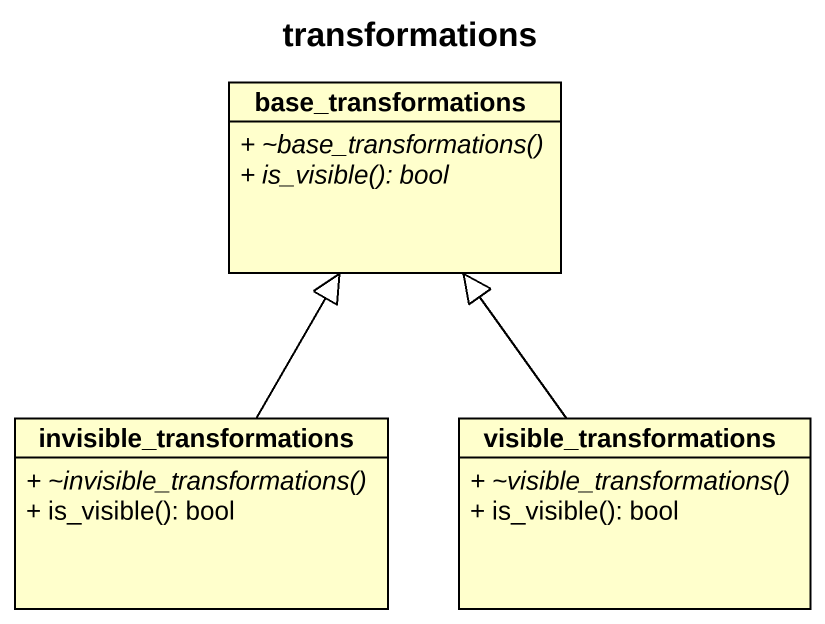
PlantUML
@startuml
title transformations
hide circle
hide empty members
skinparam classAttributeIconSize 0
class base_transformations {
  {abstract} + ~base_transformations()
  {abstract} + is_visible(): bool
}
class invisible_transformations {
  {abstract} + ~invisible_transformations()
  + is_visible(): bool
}
class visible_transformations {
  {abstract} + ~visible_transformations()
  + is_visible(): bool
}
invisible_transformations -up-|> base_transformations
visible_transformations -up-|> base_transformations
@enduml
